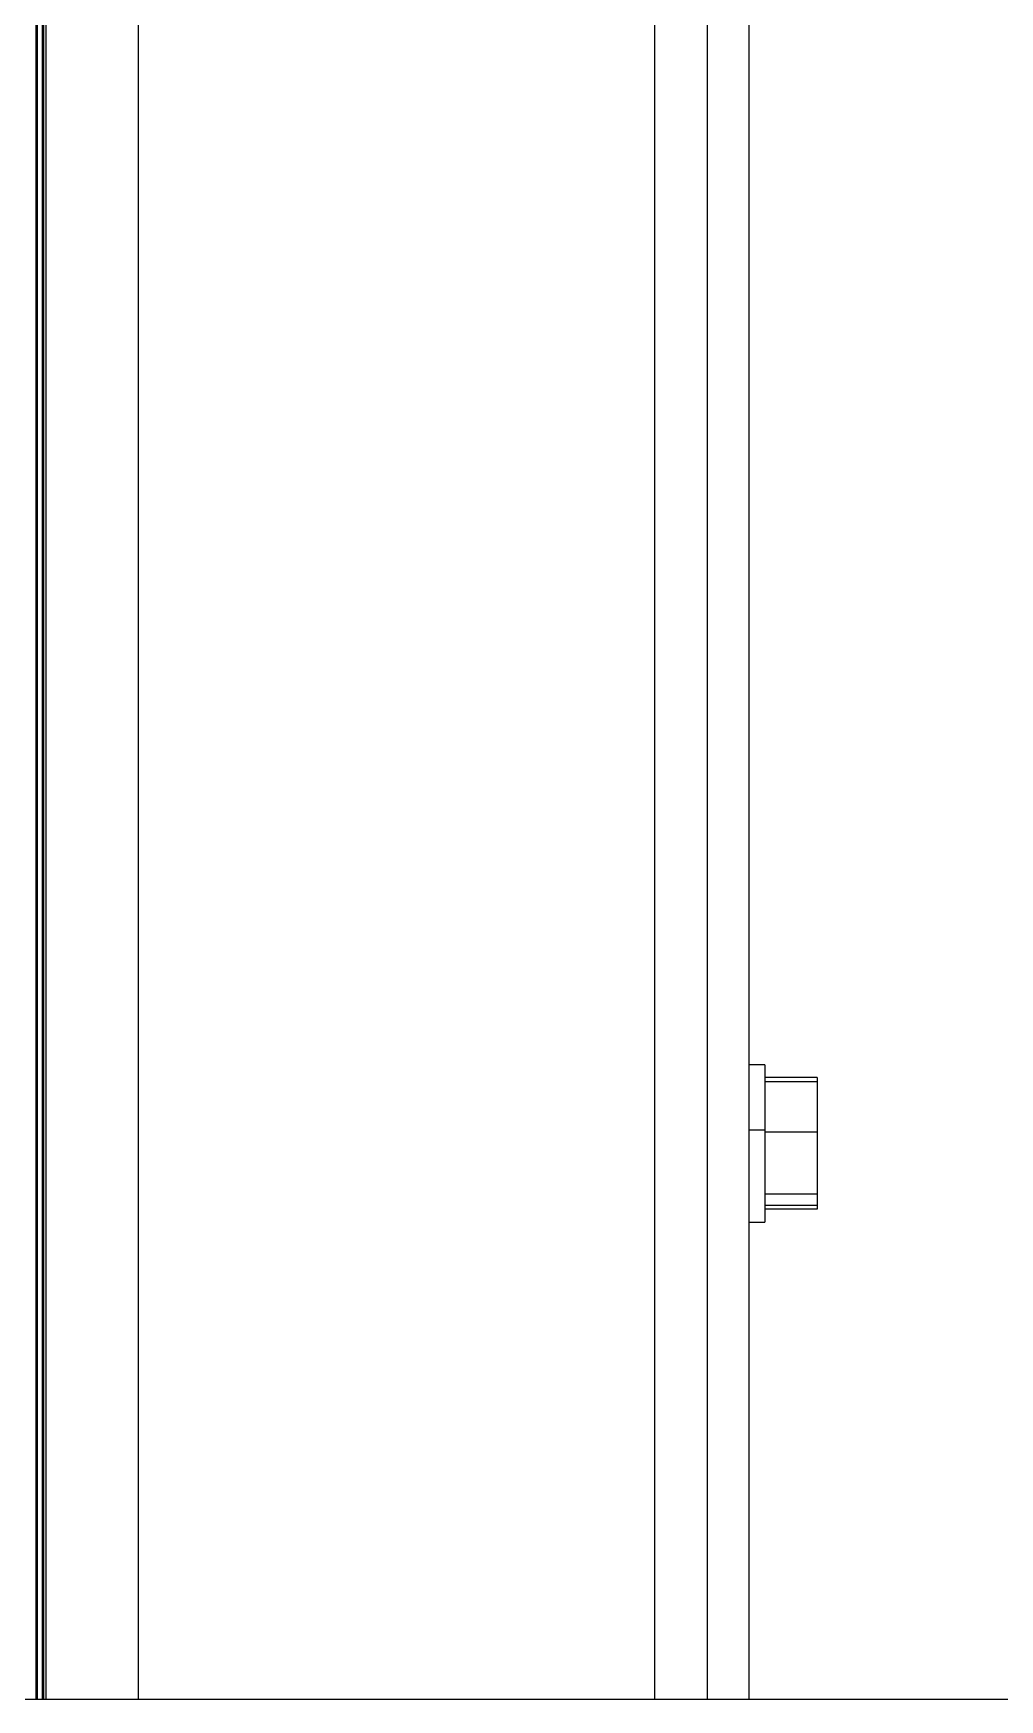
# Model space of a CAD drawing. Header units: millimetres. Extents: x -13464 to 9471, y -517 to 17126.
# Drawn here: x 6600.8 to 6680.4, y -188.4 to -51.1 of the extents above; entities that cross this region are included whole.
import ezdxf

# ---------------------------------------------------------------- set-up
doc = ezdxf.new("R2010")
doc.units = ezdxf.units.MM

msp = doc.modelspace()

# ---------------------------------------------------------------- linework, layer by layer
at = {"color": 7, "linetype": 'Continuous', "lineweight": 25}
for p, q in [((6601.08, 108.17), (6601.08, -188.4)), ((6601.08, 108.17), (6601.08, -188.4)), ((6601.15, -188.4), (6601.15, 108.17)), ((6601.53, 108.17), (6601.53, -188.4)), ((6601.63, 108.17), (6601.63, -188.4)), ((6601.63, 108.17), (6601.63, -188.4)), ((6601.85, -188.4), (6601.85, 108.17)), ((6609.45, 108.17), (6609.45, -188.4)), ((6601.03, -188.4), (6601.03, 103.08)), ((6651.99, -188.4), (6651.99, 96.9)), ((6656.29, 95.34), (6656.29, -188.4)), ((6659.76, -188.4), (6659.76, 95.21)), ((6659.76, -188.4), (6659.76, 95.21)), ((6661.05, -136.1), (6659.76, -136.1)), ((6661.05, -136.12), (6659.76, -136.12)), ((6661.05, -136.1), (6661.05, -136.12)), ((6661.05, -136.12), (6661.05, -141.48)), ((6665.37, -137.16), (6661.05, -137.16)), ((6665.37, -137.16), (6665.37, -137.5)), ((6665.37, -137.5), (6661.05, -137.5)), ((6665.37, -137.5), (6665.37, -141.66)), ((6661.05, -141.48), (6659.76, -141.48)), ((6661.05, -141.48), (6661.05, -149.07)), ((6665.37, -141.66), (6661.05, -141.66)), ((6665.37, -141.66), (6665.37, -146.76)), ((6665.37, -146.76), (6661.05, -146.76)), ((6665.37, -146.76), (6665.37, -147.69)), ((6665.37, -147.69), (6661.05, -147.69)), ((6665.37, -148), (6661.05, -148)), ((6665.37, -147.69), (6665.37, -148)), ((6659.76, -149.07), (6661.05, -149.07)), ((6747.72, -188.4), (5966.19, -188.4))]:
    msp.add_line(p, q, dxfattribs=at)

doc.saveas('drawing.dxf')
